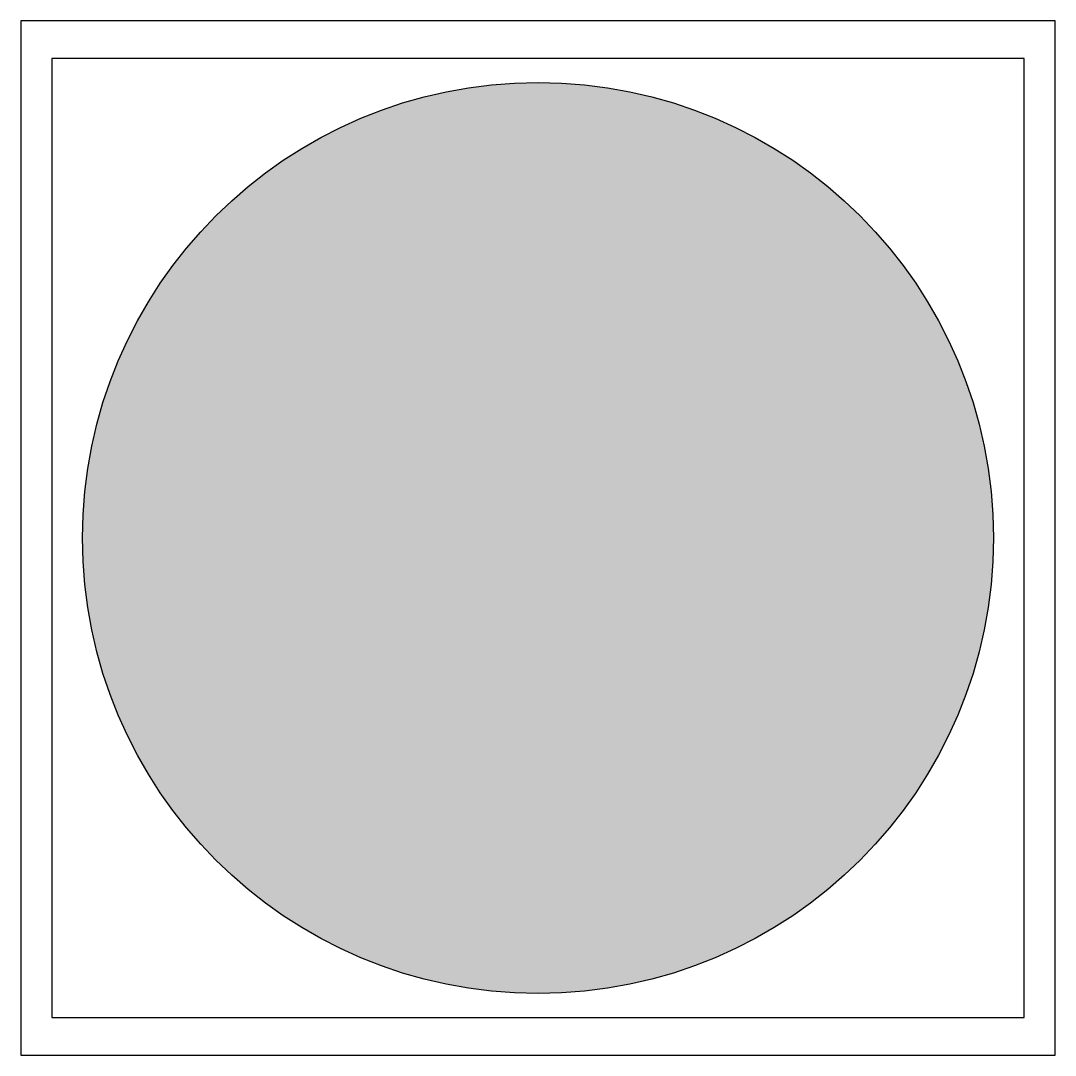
# Model space of a CAD drawing. Header units: millimetres. Extents: x 0 to 1000, y 0 to 1000.
import ezdxf

# ---------------------------------------------------------------- set-up
doc = ezdxf.new("R2010")
doc.units = ezdxf.units.MM
doc.layers.get('0').update_dxf_attribs({"color": 2})
doc.layers.add('1', color=1, linetype='Continuous')
doc.layers.add('3', color=7, linetype='Continuous')

msp = doc.modelspace()

# ---------------------------------------------------------------- hatches: boundary and pattern name
at = {"layer": '3'}
msp.add_hatch(color=256, dxfattribs=at).paths.add_polyline_path([(940.3, 500, 1), (59.7, 500, 1)])

# ---------------------------------------------------------------- linework, layer by layer
at = {"color": 2}
msp.add_lwpolyline([(0, 0), (1000, 0), (1000, 1000), (0, 1000)], close=True, dxfattribs=at)
at = {"layer": '1', "color": 1}
for p, q in [((30.1, 963.4), (30.1, 36.6)), ((969.9, 963.4), (30.1, 963.4)), ((969.9, 36.6), (969.9, 963.4)), ((30.1, 36.6), (969.9, 36.6))]:
    msp.add_line(p, q, dxfattribs=at)
at = {"layer": '3'}
msp.add_circle((500, 500), 440.3, dxfattribs=at)

doc.saveas('drawing.dxf')
